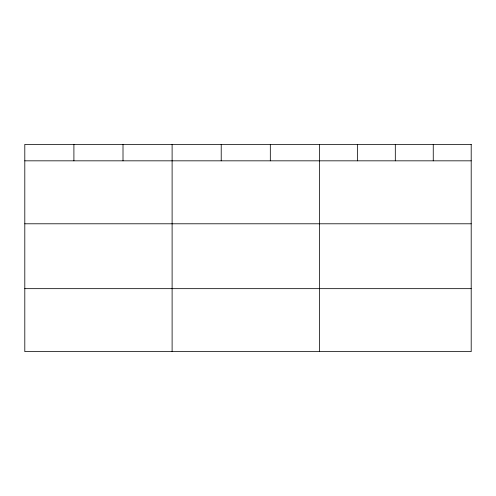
<?xml version="1.0" encoding="UTF-8"?>
<svg xmlns="http://www.w3.org/2000/svg" width="496" height="496" viewBox="0 0 496 496"><rect width="100%" height="100%" fill="white"/><g stroke="black" fill="none" stroke-linecap="round" stroke-linejoin="round"><path stroke-width="0.74" d="M24.8 160.828L471.2 160.828M24.8 223.789L471.2 223.789M24.8 288.66L471.2 288.66M433.256 144.373L433.256 160.828M395.312 144.373L395.312 160.828M357.368 144.373L357.368 160.828M319.424 144.373L319.424 351.627M270.32 144.373L270.32 160.828M221.216 144.373L221.216 160.828M172.112 144.373L172.112 351.627M123.008 144.373L123.008 160.828M73.904 144.373L73.904 160.828M471.2 144.373L24.8 144.373L24.8 351.627L471.2 351.627L471.2 144.373"/></g></svg>
